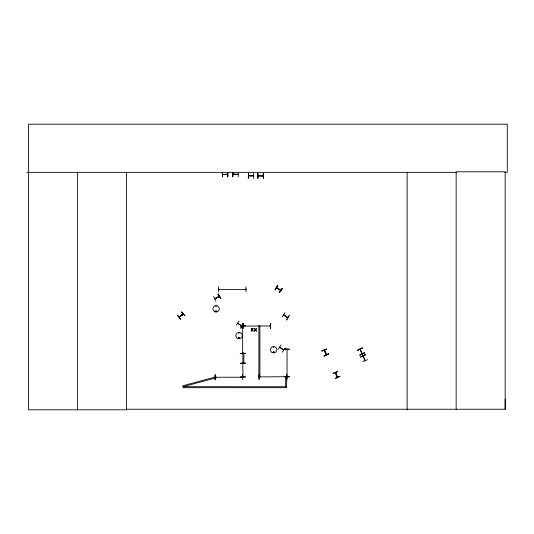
<?xml version="1.0" encoding="UTF-8"?>
<svg xmlns="http://www.w3.org/2000/svg" width="534" height="534" viewBox="0 0 534 534"><rect width="100%" height="100%" fill="white"/><g stroke="black" fill="none" stroke-linecap="round" stroke-linejoin="round"><path stroke-width="0.8" d="M179.25 317.229C189.804 309.353 177.415 317.309 179.638 316.976M182.802 314.299L183.062 313.832M218.726 296.537L219.22 296.263L214.815 298.619M504.804 172.342L507.3 172.342L507.3 124.195L28.422 124.195L28.422 409.805L126.531 409.805L126.465 409.244L505.171 409.244L505.244 398.918M326.274 354.823L324.198 350.177L326.207 354.736M362.199 353.742L360.15 349.143M365.229 360.597L363.153 355.951M276.445 287.706L280.63 290.409M280.844 290.269L280.223 290.149M237.59 323.25L241.728 326.047M279.516 347.287L283.728 350.137M283.514 314.906L287.833 317.617M242.663 326.548L242.87 326.114M242.897 353.314L242.87 352.874M286.851 349.336L287.112 349.69M215.823 306.169L216.29 306.436L216.03 305.995M215.763 311.182C216.464 312.537 216.417 310.02 215.803 311.355M238.611 337.955C239.899 336.307 239.379 339.737 238.665 337.835M238.771 337.868L239.352 338.202L239.025 337.662M273.388 347L273.895 347.213L273.435 346.946M273.321 352.013C274.142 353.354 273.802 350.791 273.395 352.26M242.65 326.154L242.676 326.561M218.806 296.463L219.247 296.41M242.79 363.327L242.99 376.937M215.669 311.028C215.956 313.098 217.218 309.86 215.649 311.155M324.425 350.624C324.038 348.221 327.736 356.125 325.987 354.302M363.007 356.131L365.002 360.637M218.633 289.241L219.147 289.241M215.295 377.071L215.796 377.258M258.096 175.779L263.095 176.013M277.647 285.31L275.123 289.755L277.627 285.296M275.063 289.715L277.834 285.43M276.879 288L276.539 287.526M282.386 288.333L279.429 292.498L282.406 288.347M279.456 292.519L282.226 288.233M236.175 325.273L239.032 321.041M243.33 323.878L240.727 328.276L243.304 323.858M282.119 316.902L284.982 312.677M283.995 315.274L283.621 314.733M287.245 317.43L287.786 317.583L283.741 314.746M278.094 349.269L281.011 345.077M282.332 352.173L285.249 347.981M273.982 352.433C273.582 350.171 273.021 353.942 274.055 351.873M219.2 289.415L218.646 289.448M245.954 289.421L245.44 289.468L245.954 289.241M243.184 325.833L243.698 326.007M242.162 377.044L242.623 377.064M215.836 377.278L215.356 377.244L242.623 377.244M259.784 376.904L259.397 376.917M233.124 174.184L238.051 174.411M248.65 175.779L253.703 175.779M179.351 317.183L183.249 314.052L179.317 317.176M242.656 352.874L242.636 353.341L242.676 326.1M287.052 376.043L287.058 376.557M181.48 311.936L184.951 315.694M179.351 317.223L183.209 314.005M180.612 319.305L177.361 315.367M214.835 298.813L219.274 296.457L214.922 298.82M213.56 296.524L215.923 301.049M218.052 294.101L220.729 298.453L218.086 294.08M237.683 323.103L241.902 325.887M245.493 289.221L245.9 289.421L218.7 289.441M337.688 371.571L332.929 373.433L337.702 371.604M335.546 372.685L337.381 377.338M335.138 378.346L339.791 376.256M335.245 378.586L339.898 376.497M321.855 350.905L326.634 349.082L321.848 350.885M321.949 351.112L326.614 349.056M324.038 355.844L328.717 353.822M324.125 356.051L328.69 353.755L324.138 356.071M357.707 350.144L362.392 348.115M359.896 355.117L364.462 352.82L359.909 355.137M359.809 354.91L364.488 352.881M360.724 356.986L365.376 354.896M362.8 361.685L367.479 359.662M337.308 377.378L335.312 372.792M239.032 332.649L239.105 333.203L239.105 332.669M280.684 290.396L276.519 287.759M287.666 317.737L283.561 314.906M243.664 326.04L243.13 326.007M215.402 377.037L215.863 377.064L215.356 377.244M259.397 376.684L259.751 376.684M227.524 174.444L222.631 174.418M233.124 174.157L238.051 174.191M218.613 286.778L218.573 291.884M245.94 286.778L246.007 291.884M245.44 289.248L245.847 289.221M269.944 325.833L270.351 325.807M269.957 326.034L270.404 326.007L243.237 326.06M242.863 328.477L242.857 323.37M284.415 348.989L289.521 349.216L284.415 349.176M245.32 353.428L240.213 353.388M240.213 353.648L245.32 353.615M215.002 374.608L215.055 379.707M242.61 374.601L242.71 379.707M284.415 376.644L289.521 376.61M284.422 376.83L289.521 376.824M242.109 377.244L242.569 377.244M259.023 379.354L259.264 374.247L259.043 379.354M286.912 379.347L286.631 374.247L286.892 379.354M26.7 172.542L28.422 172.535M28.422 172.342L456.156 172.342M253.703 173.316L253.737 178.423M257.815 173.316L257.835 178.423M263.202 173.316L263.462 178.423L263.235 173.316M253.703 176.013L248.597 175.96M258.109 175.986L263.202 176.013M286.658 386.716L183.042 386.709L182.782 385.748L215.649 376.944L215.903 377.898L183.042 386.709L183.042 387.697L286.658 387.697L286.658 376.51L285.663 376.51L285.663 386.716M286.504 376.684L258.89 376.937L258.89 325.873L259.884 325.873L259.884 376.937M227.524 174.184L222.538 174.418M335.479 372.659L337.528 377.158M276.645 287.566L280.797 290.216M279.716 347.147L283.781 349.937M181.493 311.929L184.777 315.834M177.508 315.247L180.772 319.172M218.279 293.974L220.702 298.466M218.112 294.067L220.542 298.553M361.999 353.909L360.009 349.323M287.058 349.743L287.058 349.283L287.058 376.503M286.671 374.247L286.698 379.354M243.043 323.37L243.077 328.47M215.209 374.608L215.242 379.707M505.171 409.244L505.171 171.788L456.156 171.788L456.156 409.244M407.135 172.342L407.135 409.805M258.029 173.316L258.029 178.423M238.378 172.475L238.191 176.854M232.978 172.475L232.944 176.854M232.731 172.475L232.757 176.854M227.911 172.475L227.698 176.854M227.891 172.475L227.891 176.854M222.511 172.475L222.524 176.854L222.244 172.475M222.458 172.475L222.458 176.854M126.458 172.342L126.458 409.805M77.443 172.342L77.443 409.805M252.822 328.517L252.168 329.578L251.113 328.517L251.948 329.865L251.093 331.214L252.148 330.139L253.216 331.214L252.368 329.845L253.209 328.517L252.822 328.517M256.133 328.517L255.479 329.578L254.424 328.517L255.259 329.865L254.404 331.214L255.459 330.139L256.527 331.214L255.679 329.845L256.527 328.517L256.133 328.517M289.221 315.581L286.571 319.953L289.221 315.581M362.292 347.888L357.733 350.211L362.292 347.888M365.289 354.703L360.737 357.019L365.289 354.703M270.725 323.364L270.471 328.47L270.725 323.364M245.313 325.773L240.213 326.06L245.313 325.747M245.453 363.14L240.353 363.28L245.453 363.127M245.453 376.964L240.353 377.084L245.453 376.931M248.597 173.316L248.317 178.423L248.564 173.316M243.844 353.047L242.857 353.047L242.857 363.254L243.844 363.254L243.844 353.047M237.49 338.362A3.231 3.231 0 0 0 242.336 335.572A3.231 3.231 0 0 0 237.49 332.775A3.231 3.231 0 0 0 237.49 338.362M214.501 311.642A3.184 3.184 0 0 0 219.28 308.886A3.184 3.184 0 0 0 214.501 306.129A3.184 3.184 0 0 0 214.501 311.642M272.06 352.48A3.191 3.191 0 0 0 276.846 349.723A3.191 3.191 0 0 0 272.06 346.96A3.191 3.191 0 0 0 272.06 352.48"/></g></svg>
